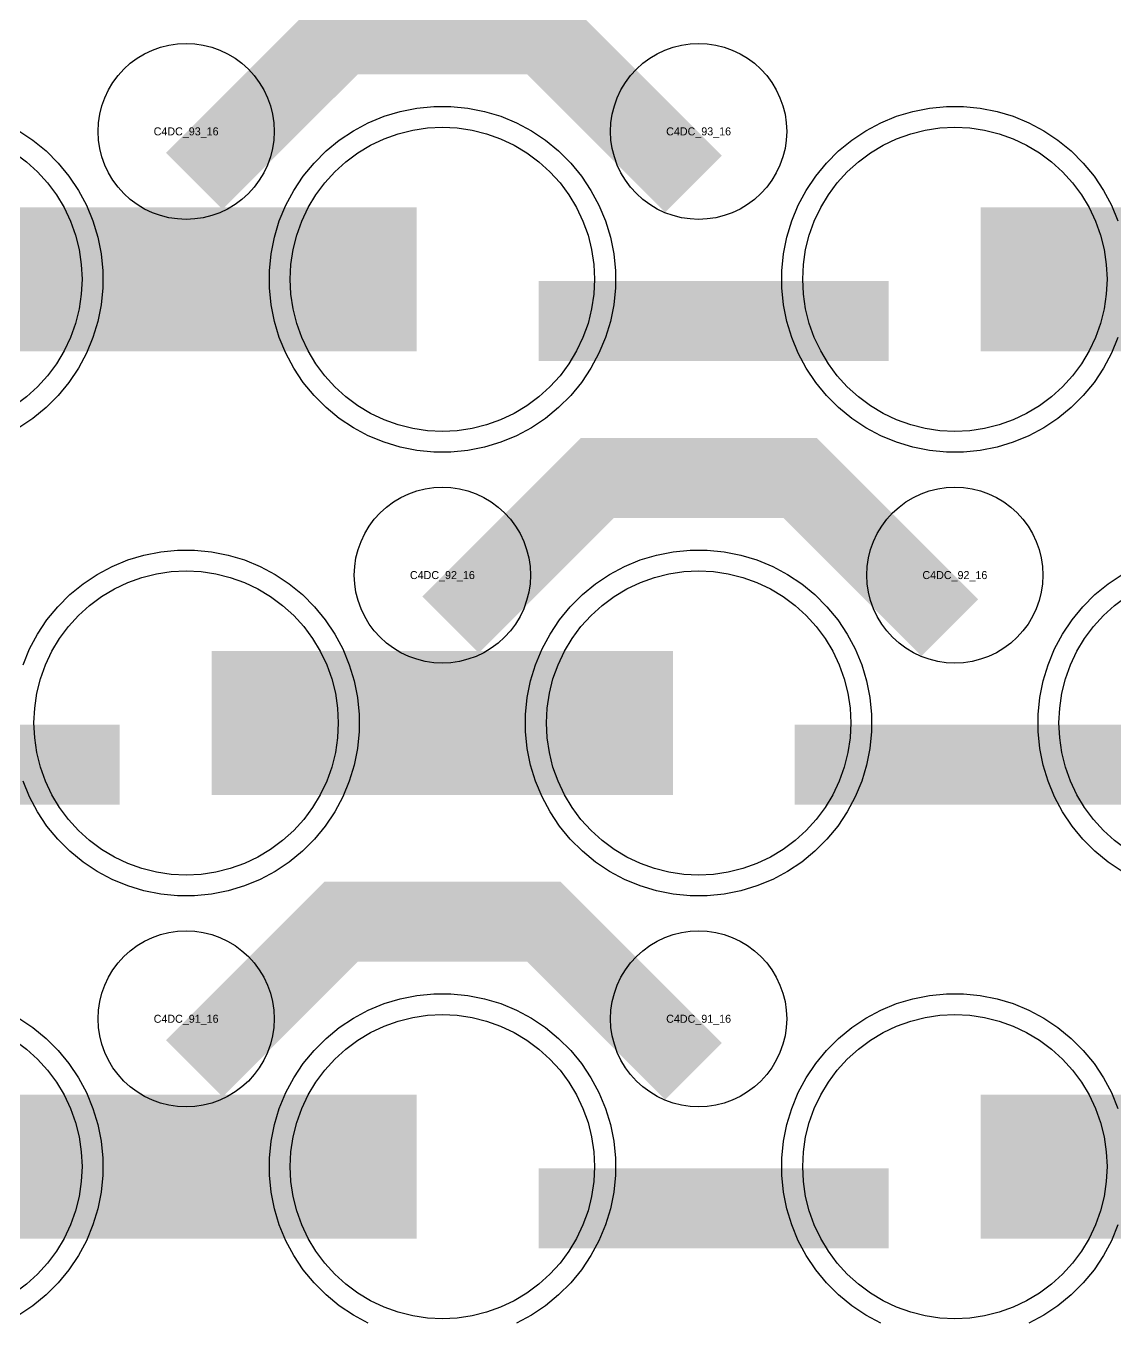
# Model space of a CAD drawing. Extents: x -11880 to 11880, y -14992 to 14992.
# Drawn here: x -6930 to -6590, y -2278.8 to -1874 of the extents above; entities that cross this region are included whole.
import ezdxf
from ezdxf.enums import TextEntityAlignment as Align

# ---------------------------------------------------------------- set-up
doc = ezdxf.new("R2010")
doc.units = 0
doc.header["$MEASUREMENT"] = 0
for name, color, linetype in [('GDS_775_DT_237', 138, 'CONTINUOUS'), ('RDL1_FS', 34, 'CONTINUOUS'), ('RDL_BS', 160, 'CONTINUOUS')]:
    doc.layers.add(name, color=color, linetype=linetype)

msp = doc.modelspace()

# ---------------------------------------------------------------- linework, layer by layer
at = {"layer": 'RDL1_FS'}
for points in [[(-6800, -2000.614), (-6804.657, -2000.385), (-6809.268, -1999.701), (-6813.791, -1998.569), (-6818.181, -1996.997), (-6822.395, -1995.005), (-6826.395, -1992.607), (-6830.14, -1989.829), (-6833.594, -1986.699), (-6836.724, -1983.245), (-6839.502, -1979.5), (-6841.9, -1975.5), (-6843.892, -1971.286), (-6845.464, -1966.896), (-6846.596, -1962.373), (-6847.28, -1957.762), (-6847.509, -1953.105), (-6847.28, -1948.448), (-6846.596, -1943.837), (-6845.464, -1939.314), (-6843.892, -1934.924), (-6841.9, -1930.71), (-6839.502, -1926.71), (-6836.724, -1922.965), (-6833.594, -1919.511), (-6830.14, -1916.381), (-6826.395, -1913.603), (-6822.395, -1911.205), (-6818.181, -1909.213), (-6813.791, -1907.641), (-6809.268, -1906.509), (-6804.657, -1905.825), (-6800, -1905.596), (-6795.343, -1905.825), (-6790.732, -1906.509), (-6786.209, -1907.641), (-6781.819, -1909.213), (-6777.605, -1911.205), (-6773.605, -1913.603), (-6769.86, -1916.381), (-6766.406, -1919.511), (-6763.276, -1922.965), (-6760.498, -1926.71), (-6758.1, -1930.71), (-6756.108, -1934.924), (-6754.536, -1939.314), (-6753.404, -1943.837), (-6752.72, -1948.448), (-6752.491, -1953.105), (-6752.72, -1957.762), (-6753.404, -1962.373), (-6754.536, -1966.896), (-6756.108, -1971.286), (-6758.1, -1975.5), (-6760.498, -1979.5), (-6763.276, -1983.245), (-6766.406, -1986.699), (-6769.86, -1989.829), (-6773.605, -1992.607), (-6777.605, -1995.005), (-6781.819, -1996.997), (-6786.209, -1998.569), (-6790.732, -1999.701), (-6795.343, -2000.385)], [(-6640, -2000.614), (-6644.657, -2000.385), (-6649.268, -1999.701), (-6653.791, -1998.569), (-6658.181, -1996.997), (-6662.395, -1995.005), (-6666.395, -1992.607), (-6670.14, -1989.829), (-6673.594, -1986.699), (-6676.724, -1983.245), (-6679.502, -1979.5), (-6681.9, -1975.5), (-6683.892, -1971.286), (-6685.464, -1966.896), (-6686.596, -1962.373), (-6687.28, -1957.762), (-6687.509, -1953.105), (-6687.28, -1948.448), (-6686.596, -1943.837), (-6685.464, -1939.314), (-6683.892, -1934.924), (-6681.9, -1930.71), (-6679.502, -1926.71), (-6676.724, -1922.965), (-6673.594, -1919.511), (-6670.14, -1916.381), (-6666.395, -1913.603), (-6662.395, -1911.205), (-6658.181, -1909.213), (-6653.791, -1907.641), (-6649.268, -1906.509), (-6644.657, -1905.825), (-6640, -1905.596), (-6635.343, -1905.825), (-6630.732, -1906.509), (-6626.209, -1907.641), (-6621.819, -1909.213), (-6617.605, -1911.205), (-6613.605, -1913.603), (-6609.86, -1916.381), (-6606.406, -1919.511), (-6603.276, -1922.965), (-6600.498, -1926.71), (-6598.1, -1930.71), (-6596.108, -1934.924), (-6594.536, -1939.314), (-6593.404, -1943.837), (-6592.72, -1948.448), (-6592.491, -1953.105), (-6592.72, -1957.762), (-6593.404, -1962.373), (-6594.536, -1966.896), (-6596.108, -1971.286), (-6598.1, -1975.5), (-6600.498, -1979.5), (-6603.276, -1983.245), (-6606.406, -1986.699), (-6609.86, -1989.829), (-6613.605, -1992.607), (-6617.605, -1995.005), (-6621.819, -1996.997), (-6626.209, -1998.569), (-6630.732, -1999.701), (-6635.343, -2000.385)], [(-6880, -2139.179), (-6884.657, -2138.95), (-6889.268, -2138.266), (-6893.791, -2137.134), (-6898.181, -2135.562), (-6902.395, -2133.57), (-6906.395, -2131.172), (-6910.14, -2128.394), (-6913.594, -2125.264), (-6916.724, -2121.81), (-6919.502, -2118.065), (-6921.9, -2114.065), (-6923.892, -2109.851), (-6925.464, -2105.461), (-6926.596, -2100.938), (-6927.28, -2096.327), (-6927.509, -2091.67), (-6927.28, -2087.013), (-6926.596, -2082.402), (-6925.464, -2077.879), (-6923.892, -2073.489), (-6921.9, -2069.275), (-6919.502, -2065.275), (-6916.724, -2061.53), (-6913.594, -2058.076), (-6910.14, -2054.946), (-6906.395, -2052.168), (-6902.395, -2049.77), (-6898.181, -2047.778), (-6893.791, -2046.206), (-6889.268, -2045.074), (-6884.657, -2044.39), (-6880, -2044.161), (-6875.343, -2044.39), (-6870.732, -2045.074), (-6866.209, -2046.206), (-6861.819, -2047.778), (-6857.605, -2049.77), (-6853.605, -2052.168), (-6849.86, -2054.946), (-6846.406, -2058.076), (-6843.276, -2061.53), (-6840.498, -2065.275), (-6838.1, -2069.275), (-6836.108, -2073.489), (-6834.536, -2077.879), (-6833.404, -2082.402), (-6832.72, -2087.013), (-6832.491, -2091.67), (-6832.72, -2096.327), (-6833.404, -2100.938), (-6834.536, -2105.461), (-6836.108, -2109.851), (-6838.1, -2114.065), (-6840.498, -2118.065), (-6843.276, -2121.81), (-6846.406, -2125.264), (-6849.86, -2128.394), (-6853.605, -2131.172), (-6857.605, -2133.57), (-6861.819, -2135.562), (-6866.209, -2137.134), (-6870.732, -2138.266), (-6875.343, -2138.95)], [(-6720, -2139.179), (-6724.657, -2138.95), (-6729.268, -2138.266), (-6733.791, -2137.134), (-6738.181, -2135.562), (-6742.395, -2133.57), (-6746.395, -2131.172), (-6750.14, -2128.394), (-6753.594, -2125.264), (-6756.724, -2121.81), (-6759.502, -2118.065), (-6761.9, -2114.065), (-6763.892, -2109.851), (-6765.464, -2105.461), (-6766.596, -2100.938), (-6767.28, -2096.327), (-6767.509, -2091.67), (-6767.28, -2087.013), (-6766.596, -2082.402), (-6765.464, -2077.879), (-6763.892, -2073.489), (-6761.9, -2069.275), (-6759.502, -2065.275), (-6756.724, -2061.53), (-6753.594, -2058.076), (-6750.14, -2054.946), (-6746.395, -2052.168), (-6742.395, -2049.77), (-6738.181, -2047.778), (-6733.791, -2046.206), (-6729.268, -2045.074), (-6724.657, -2044.39), (-6720, -2044.161), (-6715.343, -2044.39), (-6710.732, -2045.074), (-6706.209, -2046.206), (-6701.819, -2047.778), (-6697.605, -2049.77), (-6693.605, -2052.168), (-6689.86, -2054.946), (-6686.406, -2058.076), (-6683.276, -2061.53), (-6680.498, -2065.275), (-6678.1, -2069.275), (-6676.108, -2073.489), (-6674.536, -2077.879), (-6673.404, -2082.402), (-6672.72, -2087.013), (-6672.491, -2091.67), (-6672.72, -2096.327), (-6673.404, -2100.938), (-6674.536, -2105.461), (-6676.108, -2109.851), (-6678.1, -2114.065), (-6680.498, -2118.065), (-6683.276, -2121.81), (-6686.406, -2125.264), (-6689.86, -2128.394), (-6693.605, -2131.172), (-6697.605, -2133.57), (-6701.819, -2135.562), (-6706.209, -2137.134), (-6710.732, -2138.266), (-6715.343, -2138.95)]]:
    msp.add_lwpolyline(points, close=True, dxfattribs=at)
for points in [[(-6933.605, -1913.603), (-6929.86, -1916.381), (-6926.406, -1919.511), (-6923.276, -1922.965), (-6920.498, -1926.71), (-6918.1, -1930.71), (-6916.108, -1934.924), (-6914.536, -1939.314), (-6913.404, -1943.837), (-6912.72, -1948.448), (-6912.491, -1953.105), (-6912.72, -1957.762), (-6913.404, -1962.373), (-6914.536, -1966.896), (-6916.108, -1971.286), (-6918.1, -1975.5), (-6920.498, -1979.5), (-6923.276, -1983.245), (-6926.406, -1986.699), (-6929.86, -1989.829), (-6933.605, -1992.607)], [(-6586.395, -2131.172), (-6590.14, -2128.394), (-6593.594, -2125.264), (-6596.724, -2121.81), (-6599.502, -2118.065), (-6601.9, -2114.065), (-6603.892, -2109.851), (-6605.464, -2105.461), (-6606.596, -2100.938), (-6607.28, -2096.327), (-6607.509, -2091.67), (-6607.28, -2087.013), (-6606.596, -2082.402), (-6605.464, -2077.879), (-6603.892, -2073.489), (-6601.9, -2069.275), (-6599.502, -2065.275), (-6596.724, -2061.53), (-6593.594, -2058.076), (-6590.14, -2054.946), (-6586.395, -2052.168)]]:
    msp.add_lwpolyline(points, dxfattribs=at)
for points in [[(-6951.998, -1953.105, 45, 45, 0), (-6879.998, -1953.105, 45, 45, 0)], [(-6879.998, -1953.105, 45, 45, 0), (-6807.998, -1953.105, 45, 45, 0)], [(-6631.998, -1953.105, 45, 45, 0), (-6559.998, -1953.105, 45, 45, 0)], [(-6871.998, -2091.67, 45, 45, 0), (-6799.998, -2091.67, 45, 45, 0)], [(-6799.998, -2091.67, 45, 45, 0), (-6727.998, -2091.67, 45, 45, 0)]]:
    msp.add_lwpolyline(points, format="xyseb", dxfattribs=at)
at = {"layer": 'RDL1_FS', "color": 11, "true_color": 0xf27172}
for points in [[(-6800, -2277.744), (-6804.657, -2277.515), (-6809.268, -2276.831), (-6813.791, -2275.699), (-6818.181, -2274.127), (-6822.395, -2272.135), (-6826.395, -2269.737), (-6830.14, -2266.959), (-6833.594, -2263.829), (-6836.724, -2260.375), (-6839.502, -2256.63), (-6841.9, -2252.63), (-6843.892, -2248.416), (-6845.464, -2244.026), (-6846.596, -2239.503), (-6847.28, -2234.892), (-6847.509, -2230.235), (-6847.28, -2225.578), (-6846.596, -2220.967), (-6845.464, -2216.444), (-6843.892, -2212.054), (-6841.9, -2207.84), (-6839.502, -2203.84), (-6836.724, -2200.095), (-6833.594, -2196.641), (-6830.14, -2193.511), (-6826.395, -2190.733), (-6822.395, -2188.335), (-6818.181, -2186.343), (-6813.791, -2184.771), (-6809.268, -2183.639), (-6804.657, -2182.955), (-6800, -2182.726), (-6795.343, -2182.955), (-6790.732, -2183.639), (-6786.209, -2184.771), (-6781.819, -2186.343), (-6777.605, -2188.335), (-6773.605, -2190.733), (-6769.86, -2193.511), (-6766.406, -2196.641), (-6763.276, -2200.095), (-6760.498, -2203.84), (-6758.1, -2207.84), (-6756.108, -2212.054), (-6754.536, -2216.444), (-6753.404, -2220.967), (-6752.72, -2225.578), (-6752.491, -2230.235), (-6752.72, -2234.892), (-6753.404, -2239.503), (-6754.536, -2244.026), (-6756.108, -2248.416), (-6758.1, -2252.63), (-6760.498, -2256.63), (-6763.276, -2260.375), (-6766.406, -2263.829), (-6769.86, -2266.959), (-6773.605, -2269.737), (-6777.605, -2272.135), (-6781.819, -2274.127), (-6786.209, -2275.699), (-6790.732, -2276.831), (-6795.343, -2277.515)], [(-6640, -2277.744), (-6644.657, -2277.515), (-6649.268, -2276.831), (-6653.791, -2275.699), (-6658.181, -2274.127), (-6662.395, -2272.135), (-6666.395, -2269.737), (-6670.14, -2266.959), (-6673.594, -2263.829), (-6676.724, -2260.375), (-6679.502, -2256.63), (-6681.9, -2252.63), (-6683.892, -2248.416), (-6685.464, -2244.026), (-6686.596, -2239.503), (-6687.28, -2234.892), (-6687.509, -2230.235), (-6687.28, -2225.578), (-6686.596, -2220.967), (-6685.464, -2216.444), (-6683.892, -2212.054), (-6681.9, -2207.84), (-6679.502, -2203.84), (-6676.724, -2200.095), (-6673.594, -2196.641), (-6670.14, -2193.511), (-6666.395, -2190.733), (-6662.395, -2188.335), (-6658.181, -2186.343), (-6653.791, -2184.771), (-6649.268, -2183.639), (-6644.657, -2182.955), (-6640, -2182.726), (-6635.343, -2182.955), (-6630.732, -2183.639), (-6626.209, -2184.771), (-6621.819, -2186.343), (-6617.605, -2188.335), (-6613.605, -2190.733), (-6609.86, -2193.511), (-6606.406, -2196.641), (-6603.276, -2200.095), (-6600.498, -2203.84), (-6598.1, -2207.84), (-6596.108, -2212.054), (-6594.536, -2216.444), (-6593.404, -2220.967), (-6592.72, -2225.578), (-6592.491, -2230.235), (-6592.72, -2234.892), (-6593.404, -2239.503), (-6594.536, -2244.026), (-6596.108, -2248.416), (-6598.1, -2252.63), (-6600.498, -2256.63), (-6603.276, -2260.375), (-6606.406, -2263.829), (-6609.86, -2266.959), (-6613.605, -2269.737), (-6617.605, -2272.135), (-6621.819, -2274.127), (-6626.209, -2275.699), (-6630.732, -2276.831), (-6635.343, -2277.515)]]:
    msp.add_lwpolyline(points, close=True, dxfattribs=at)
msp.add_lwpolyline([(-6933.605, -2190.733), (-6929.86, -2193.511), (-6926.406, -2196.641), (-6923.276, -2200.095), (-6920.498, -2203.84), (-6918.1, -2207.84), (-6916.108, -2212.054), (-6914.536, -2216.444), (-6913.404, -2220.967), (-6912.72, -2225.578), (-6912.491, -2230.235), (-6912.72, -2234.892), (-6913.404, -2239.503), (-6914.536, -2244.026), (-6916.108, -2248.416), (-6918.1, -2252.63), (-6920.498, -2256.63), (-6923.276, -2260.375), (-6926.406, -2263.829), (-6929.86, -2266.959), (-6933.605, -2269.737)], dxfattribs=at)
for points in [[(-6951.998, -2230.235, 45, 45, 0), (-6879.998, -2230.235, 45, 45, 0)], [(-6879.998, -2230.235, 45, 45, 0), (-6807.998, -2230.235, 45, 45, 0)], [(-6631.998, -2230.235, 45, 45, 0), (-6559.998, -2230.235, 45, 45, 0)]]:
    msp.add_lwpolyline(points, format="xyseb", dxfattribs=at)
at = {"layer": 'RDL_BS'}
for points in [[(-6877.438, -1922.419, 25, 25, 0), (-6831.623, -1876.604, 25, 25, 0), (-6798.07, -1876.604, 25, 25, 0)], [(-6721.599, -1923.318, 25, 25, 0), (-6768.313, -1876.604, 25, 25, 0), (-6798.071, -1876.604, 25, 25, 0)], [(-6769.984, -1966.118, 25, 25, 0), (-6660.719, -1966.118, 25, 25, 0)], [(-6797.438, -2060.984, 25, 25, 0), (-6751.623, -2015.169, 25, 25, 0), (-6718.07, -2015.169, 25, 25, 0)], [(-6641.599, -2061.883, 25, 25, 0), (-6688.313, -2015.169, 25, 25, 0), (-6718.071, -2015.169, 25, 25, 0)], [(-7009.984, -2104.683, 25, 25, 0), (-6900.719, -2104.683, 25, 25, 0)], [(-6689.984, -2104.683, 25, 25, 0), (-6580.719, -2104.683, 25, 25, 0)], [(-6877.438, -2199.549, 25, 25, 0), (-6831.623, -2153.734, 25, 25, 0), (-6798.07, -2153.734, 25, 25, 0)], [(-6721.599, -2200.448, 25, 25, 0), (-6768.313, -2153.734, 25, 25, 0), (-6798.071, -2153.734, 25, 25, 0)]]:
    msp.add_lwpolyline(points, format="xyseb", dxfattribs=at)
for points in [[(-6880, -1934.411), (-6882.693, -1934.279), (-6885.365, -1933.883), (-6887.984, -1933.226), (-6890.519, -1932.319), (-6892.956, -1931.167), (-6895.28, -1929.774), (-6897.443, -1928.171), (-6899.442, -1926.359), (-6901.254, -1924.36), (-6902.857, -1922.197), (-6904.25, -1919.873), (-6905.402, -1917.436), (-6906.309, -1914.901), (-6906.966, -1912.282), (-6907.362, -1909.61), (-6907.494, -1906.917), (-6907.362, -1904.224), (-6906.966, -1901.552), (-6906.309, -1898.933), (-6905.402, -1896.398), (-6904.25, -1893.961), (-6902.857, -1891.637), (-6901.254, -1889.474), (-6899.442, -1887.475), (-6897.443, -1885.663), (-6895.28, -1884.06), (-6892.956, -1882.667), (-6890.519, -1881.515), (-6887.984, -1880.608), (-6885.365, -1879.951), (-6882.693, -1879.555), (-6880, -1879.423), (-6877.307, -1879.555), (-6874.635, -1879.951), (-6872.016, -1880.608), (-6869.481, -1881.515), (-6867.044, -1882.667), (-6864.72, -1884.06), (-6862.557, -1885.663), (-6860.558, -1887.475), (-6858.746, -1889.474), (-6857.143, -1891.637), (-6855.75, -1893.961), (-6854.598, -1896.398), (-6853.691, -1898.933), (-6853.034, -1901.552), (-6852.638, -1904.224), (-6852.506, -1906.917), (-6852.638, -1909.61), (-6853.034, -1912.282), (-6853.691, -1914.901), (-6854.598, -1917.436), (-6855.75, -1919.873), (-6857.143, -1922.197), (-6858.746, -1924.36), (-6860.558, -1926.359), (-6862.557, -1928.171), (-6864.72, -1929.774), (-6867.044, -1931.167), (-6869.481, -1932.319), (-6872.016, -1933.226), (-6874.635, -1933.883), (-6877.307, -1934.279)], [(-6720, -1934.411), (-6722.693, -1934.279), (-6725.365, -1933.883), (-6727.984, -1933.226), (-6730.519, -1932.319), (-6732.956, -1931.167), (-6735.28, -1929.774), (-6737.443, -1928.171), (-6739.442, -1926.359), (-6741.254, -1924.36), (-6742.857, -1922.197), (-6744.25, -1919.873), (-6745.402, -1917.436), (-6746.309, -1914.901), (-6746.966, -1912.282), (-6747.362, -1909.61), (-6747.494, -1906.917), (-6747.362, -1904.224), (-6746.966, -1901.552), (-6746.309, -1898.933), (-6745.402, -1896.398), (-6744.25, -1893.961), (-6742.857, -1891.637), (-6741.254, -1889.474), (-6739.442, -1887.475), (-6737.443, -1885.663), (-6735.28, -1884.06), (-6732.956, -1882.667), (-6730.519, -1881.515), (-6727.984, -1880.608), (-6725.365, -1879.951), (-6722.693, -1879.555), (-6720, -1879.423), (-6717.307, -1879.555), (-6714.635, -1879.951), (-6712.016, -1880.608), (-6709.481, -1881.515), (-6707.044, -1882.667), (-6704.72, -1884.06), (-6702.557, -1885.663), (-6700.558, -1887.475), (-6698.746, -1889.474), (-6697.143, -1891.637), (-6695.75, -1893.961), (-6694.598, -1896.398), (-6693.691, -1898.933), (-6693.034, -1901.552), (-6692.638, -1904.224), (-6692.506, -1906.917), (-6692.638, -1909.61), (-6693.034, -1912.282), (-6693.691, -1914.901), (-6694.598, -1917.436), (-6695.75, -1919.873), (-6697.143, -1922.197), (-6698.746, -1924.36), (-6700.558, -1926.359), (-6702.557, -1928.171), (-6704.72, -1929.774), (-6707.044, -1931.167), (-6709.481, -1932.319), (-6712.016, -1933.226), (-6714.635, -1933.883), (-6717.307, -1934.279)], [(-6802.644, -2007.105), (-6807.938, -2006.588), (-6813.165, -2005.542), (-6818.205, -2004.011), (-6823.115, -2001.98), (-6827.777, -1999.488), (-6832.191, -1996.541), (-6836.292, -1993.179), (-6840.074, -1989.397), (-6843.436, -1985.296), (-6846.383, -1980.882), (-6848.875, -1976.22), (-6850.906, -1971.31), (-6852.437, -1966.27), (-6853.483, -1961.043), (-6854, -1955.749), (-6854, -1950.461), (-6853.483, -1945.167), (-6852.437, -1939.94), (-6850.906, -1934.9), (-6848.875, -1929.99), (-6846.383, -1925.328), (-6843.436, -1920.914), (-6840.074, -1916.813), (-6836.292, -1913.031), (-6832.191, -1909.669), (-6827.777, -1906.722), (-6823.115, -1904.23), (-6818.205, -1902.199), (-6813.165, -1900.668), (-6807.938, -1899.622), (-6802.644, -1899.105), (-6797.356, -1899.105), (-6792.062, -1899.622), (-6786.835, -1900.668), (-6781.795, -1902.199), (-6776.885, -1904.23), (-6772.223, -1906.722), (-6767.809, -1909.669), (-6763.708, -1913.031), (-6759.926, -1916.813), (-6756.564, -1920.914), (-6753.617, -1925.328), (-6751.125, -1929.99), (-6749.094, -1934.9), (-6747.563, -1939.94), (-6746.517, -1945.167), (-6746, -1950.461), (-6746, -1955.749), (-6746.517, -1961.043), (-6747.563, -1966.27), (-6749.094, -1971.31), (-6751.125, -1976.22), (-6753.617, -1980.882), (-6756.564, -1985.296), (-6759.926, -1989.397), (-6763.708, -1993.179), (-6767.809, -1996.541), (-6772.223, -1999.488), (-6776.885, -2001.98), (-6781.795, -2004.011), (-6786.835, -2005.542), (-6792.062, -2006.588), (-6797.356, -2007.105)], [(-6800, -2072.976), (-6802.693, -2072.844), (-6805.365, -2072.448), (-6807.984, -2071.791), (-6810.519, -2070.884), (-6812.956, -2069.732), (-6815.28, -2068.339), (-6817.443, -2066.736), (-6819.442, -2064.924), (-6821.254, -2062.925), (-6822.857, -2060.762), (-6824.25, -2058.438), (-6825.402, -2056.001), (-6826.309, -2053.466), (-6826.966, -2050.847), (-6827.362, -2048.175), (-6827.494, -2045.482), (-6827.362, -2042.789), (-6826.966, -2040.117), (-6826.309, -2037.498), (-6825.402, -2034.963), (-6824.25, -2032.526), (-6822.857, -2030.202), (-6821.254, -2028.039), (-6819.442, -2026.04), (-6817.443, -2024.228), (-6815.28, -2022.625), (-6812.956, -2021.232), (-6810.519, -2020.08), (-6807.984, -2019.173), (-6805.365, -2018.516), (-6802.693, -2018.12), (-6800, -2017.988), (-6797.307, -2018.12), (-6794.635, -2018.516), (-6792.016, -2019.173), (-6789.481, -2020.08), (-6787.044, -2021.232), (-6784.72, -2022.625), (-6782.557, -2024.228), (-6780.558, -2026.04), (-6778.746, -2028.039), (-6777.143, -2030.202), (-6775.75, -2032.526), (-6774.598, -2034.963), (-6773.691, -2037.498), (-6773.034, -2040.117), (-6772.638, -2042.789), (-6772.506, -2045.482), (-6772.638, -2048.175), (-6773.034, -2050.847), (-6773.691, -2053.466), (-6774.598, -2056.001), (-6775.75, -2058.438), (-6777.143, -2060.762), (-6778.746, -2062.925), (-6780.558, -2064.924), (-6782.557, -2066.736), (-6784.72, -2068.339), (-6787.044, -2069.732), (-6789.481, -2070.884), (-6792.016, -2071.791), (-6794.635, -2072.448), (-6797.307, -2072.844)], [(-6640, -2072.976), (-6642.693, -2072.844), (-6645.365, -2072.448), (-6647.984, -2071.791), (-6650.519, -2070.884), (-6652.956, -2069.732), (-6655.28, -2068.339), (-6657.443, -2066.736), (-6659.442, -2064.924), (-6661.254, -2062.925), (-6662.857, -2060.762), (-6664.25, -2058.438), (-6665.402, -2056.001), (-6666.309, -2053.466), (-6666.966, -2050.847), (-6667.362, -2048.175), (-6667.494, -2045.482), (-6667.362, -2042.789), (-6666.966, -2040.117), (-6666.309, -2037.498), (-6665.402, -2034.963), (-6664.25, -2032.526), (-6662.857, -2030.202), (-6661.254, -2028.039), (-6659.442, -2026.04), (-6657.443, -2024.228), (-6655.28, -2022.625), (-6652.956, -2021.232), (-6650.519, -2020.08), (-6647.984, -2019.173), (-6645.365, -2018.516), (-6642.693, -2018.12), (-6640, -2017.988), (-6637.307, -2018.12), (-6634.635, -2018.516), (-6632.016, -2019.173), (-6629.481, -2020.08), (-6627.044, -2021.232), (-6624.72, -2022.625), (-6622.557, -2024.228), (-6620.558, -2026.04), (-6618.746, -2028.039), (-6617.143, -2030.202), (-6615.75, -2032.526), (-6614.598, -2034.963), (-6613.691, -2037.498), (-6613.034, -2040.117), (-6612.638, -2042.789), (-6612.506, -2045.482), (-6612.638, -2048.175), (-6613.034, -2050.847), (-6613.691, -2053.466), (-6614.598, -2056.001), (-6615.75, -2058.438), (-6617.143, -2060.762), (-6618.746, -2062.925), (-6620.558, -2064.924), (-6622.557, -2066.736), (-6624.72, -2068.339), (-6627.044, -2069.732), (-6629.481, -2070.884), (-6632.016, -2071.791), (-6634.635, -2072.448), (-6637.307, -2072.844)], [(-6722.644, -2145.67), (-6727.938, -2145.153), (-6733.165, -2144.107), (-6738.205, -2142.576), (-6743.115, -2140.545), (-6747.777, -2138.053), (-6752.191, -2135.106), (-6756.292, -2131.744), (-6760.074, -2127.962), (-6763.436, -2123.861), (-6766.383, -2119.447), (-6768.875, -2114.785), (-6770.906, -2109.875), (-6772.437, -2104.835), (-6773.483, -2099.608), (-6774, -2094.314), (-6774, -2089.026), (-6773.483, -2083.732), (-6772.437, -2078.505), (-6770.906, -2073.465), (-6768.875, -2068.555), (-6766.383, -2063.893), (-6763.436, -2059.479), (-6760.074, -2055.378), (-6756.292, -2051.596), (-6752.191, -2048.234), (-6747.777, -2045.287), (-6743.115, -2042.795), (-6738.205, -2040.764), (-6733.165, -2039.233), (-6727.938, -2038.187), (-6722.644, -2037.67), (-6717.356, -2037.67), (-6712.062, -2038.187), (-6706.835, -2039.233), (-6701.795, -2040.764), (-6696.885, -2042.795), (-6692.223, -2045.287), (-6687.809, -2048.234), (-6683.708, -2051.596), (-6679.926, -2055.378), (-6676.564, -2059.479), (-6673.617, -2063.893), (-6671.125, -2068.555), (-6669.094, -2073.465), (-6667.563, -2078.505), (-6666.517, -2083.732), (-6666, -2089.026), (-6666, -2094.314), (-6666.517, -2099.608), (-6667.563, -2104.835), (-6669.094, -2109.875), (-6671.125, -2114.785), (-6673.617, -2119.447), (-6676.564, -2123.861), (-6679.926, -2127.962), (-6683.708, -2131.744), (-6687.809, -2135.106), (-6692.223, -2138.053), (-6696.885, -2140.545), (-6701.795, -2142.576), (-6706.835, -2144.107), (-6712.062, -2145.153), (-6717.356, -2145.67)], [(-6880, -2211.541), (-6882.693, -2211.409), (-6885.365, -2211.013), (-6887.984, -2210.356), (-6890.519, -2209.449), (-6892.956, -2208.297), (-6895.28, -2206.904), (-6897.443, -2205.301), (-6899.442, -2203.489), (-6901.254, -2201.49), (-6902.857, -2199.327), (-6904.25, -2197.003), (-6905.402, -2194.566), (-6906.309, -2192.031), (-6906.966, -2189.412), (-6907.362, -2186.74), (-6907.494, -2184.047), (-6907.362, -2181.354), (-6906.966, -2178.682), (-6906.309, -2176.063), (-6905.402, -2173.528), (-6904.25, -2171.091), (-6902.857, -2168.767), (-6901.254, -2166.604), (-6899.442, -2164.605), (-6897.443, -2162.793), (-6895.28, -2161.19), (-6892.956, -2159.797), (-6890.519, -2158.645), (-6887.984, -2157.738), (-6885.365, -2157.081), (-6882.693, -2156.685), (-6880, -2156.553), (-6877.307, -2156.685), (-6874.635, -2157.081), (-6872.016, -2157.738), (-6869.481, -2158.645), (-6867.044, -2159.797), (-6864.72, -2161.19), (-6862.557, -2162.793), (-6860.558, -2164.605), (-6858.746, -2166.604), (-6857.143, -2168.767), (-6855.75, -2171.091), (-6854.598, -2173.528), (-6853.691, -2176.063), (-6853.034, -2178.682), (-6852.638, -2181.354), (-6852.506, -2184.047), (-6852.638, -2186.74), (-6853.034, -2189.412), (-6853.691, -2192.031), (-6854.598, -2194.566), (-6855.75, -2197.003), (-6857.143, -2199.327), (-6858.746, -2201.49), (-6860.558, -2203.489), (-6862.557, -2205.301), (-6864.72, -2206.904), (-6867.044, -2208.297), (-6869.481, -2209.449), (-6872.016, -2210.356), (-6874.635, -2211.013), (-6877.307, -2211.409)], [(-6720, -2211.541), (-6722.693, -2211.409), (-6725.365, -2211.013), (-6727.984, -2210.356), (-6730.519, -2209.449), (-6732.956, -2208.297), (-6735.28, -2206.904), (-6737.443, -2205.301), (-6739.442, -2203.489), (-6741.254, -2201.49), (-6742.857, -2199.327), (-6744.25, -2197.003), (-6745.402, -2194.566), (-6746.309, -2192.031), (-6746.966, -2189.412), (-6747.362, -2186.74), (-6747.494, -2184.047), (-6747.362, -2181.354), (-6746.966, -2178.682), (-6746.309, -2176.063), (-6745.402, -2173.528), (-6744.25, -2171.091), (-6742.857, -2168.767), (-6741.254, -2166.604), (-6739.442, -2164.605), (-6737.443, -2162.793), (-6735.28, -2161.19), (-6732.956, -2159.797), (-6730.519, -2158.645), (-6727.984, -2157.738), (-6725.365, -2157.081), (-6722.693, -2156.685), (-6720, -2156.553), (-6717.307, -2156.685), (-6714.635, -2157.081), (-6712.016, -2157.738), (-6709.481, -2158.645), (-6707.044, -2159.797), (-6704.72, -2161.19), (-6702.557, -2162.793), (-6700.558, -2164.605), (-6698.746, -2166.604), (-6697.143, -2168.767), (-6695.75, -2171.091), (-6694.598, -2173.528), (-6693.691, -2176.063), (-6693.034, -2178.682), (-6692.638, -2181.354), (-6692.506, -2184.047), (-6692.638, -2186.74), (-6693.034, -2189.412), (-6693.691, -2192.031), (-6694.598, -2194.566), (-6695.75, -2197.003), (-6697.143, -2199.327), (-6698.746, -2201.49), (-6700.558, -2203.489), (-6702.557, -2205.301), (-6704.72, -2206.904), (-6707.044, -2208.297), (-6709.481, -2209.449), (-6712.016, -2210.356), (-6714.635, -2211.013), (-6717.307, -2211.409)]]:
    msp.add_lwpolyline(points, close=True, dxfattribs=at)
for points in [[(-6589.094, -1971.31), (-6591.125, -1976.22), (-6593.617, -1980.882), (-6596.564, -1985.296), (-6599.926, -1989.397), (-6603.708, -1993.179), (-6607.809, -1996.541), (-6612.223, -1999.488), (-6616.885, -2001.98), (-6621.795, -2004.011), (-6626.835, -2005.542), (-6632.062, -2006.588), (-6637.356, -2007.105), (-6642.644, -2007.105), (-6647.938, -2006.588), (-6653.165, -2005.542), (-6658.205, -2004.011), (-6663.115, -2001.98), (-6667.777, -1999.488), (-6672.191, -1996.541), (-6676.292, -1993.179), (-6680.074, -1989.397), (-6683.436, -1985.296), (-6686.383, -1980.882), (-6688.875, -1976.22), (-6690.906, -1971.31), (-6692.437, -1966.27), (-6693.483, -1961.043), (-6694, -1955.749), (-6694, -1950.461), (-6693.483, -1945.167), (-6692.437, -1939.94), (-6690.906, -1934.9), (-6688.875, -1929.99), (-6686.383, -1925.328), (-6683.436, -1920.914), (-6680.074, -1916.813), (-6676.292, -1913.031), (-6672.191, -1909.669), (-6667.777, -1906.722), (-6663.115, -1904.23), (-6658.205, -1902.199), (-6653.165, -1900.668), (-6647.938, -1899.622), (-6642.644, -1899.105), (-6637.356, -1899.105), (-6632.062, -1899.622), (-6626.835, -1900.668), (-6621.795, -1902.199), (-6616.885, -1904.23), (-6612.223, -1906.722), (-6607.809, -1909.669), (-6603.708, -1913.031), (-6599.926, -1916.813), (-6596.564, -1920.914), (-6593.617, -1925.328), (-6591.125, -1929.99), (-6589.094, -1934.9)], [(-6932.223, -1906.722), (-6927.809, -1909.669), (-6923.708, -1913.031), (-6919.926, -1916.813), (-6916.564, -1920.914), (-6913.617, -1925.328), (-6911.125, -1929.99), (-6909.094, -1934.9), (-6907.563, -1939.94), (-6906.517, -1945.167), (-6906, -1950.461), (-6906, -1955.749), (-6906.517, -1961.043), (-6907.563, -1966.27), (-6909.094, -1971.31), (-6911.125, -1976.22), (-6913.617, -1980.882), (-6916.564, -1985.296), (-6919.926, -1989.397), (-6923.708, -1993.179), (-6927.809, -1996.541), (-6932.223, -1999.488)], [(-6930.906, -2073.465), (-6928.875, -2068.555), (-6926.383, -2063.893), (-6923.436, -2059.479), (-6920.074, -2055.378), (-6916.292, -2051.596), (-6912.191, -2048.234), (-6907.777, -2045.287), (-6903.115, -2042.795), (-6898.205, -2040.764), (-6893.165, -2039.233), (-6887.938, -2038.187), (-6882.644, -2037.67), (-6877.356, -2037.67), (-6872.062, -2038.187), (-6866.835, -2039.233), (-6861.795, -2040.764), (-6856.885, -2042.795), (-6852.223, -2045.287), (-6847.809, -2048.234), (-6843.708, -2051.596), (-6839.926, -2055.378), (-6836.564, -2059.479), (-6833.617, -2063.893), (-6831.125, -2068.555), (-6829.094, -2073.465), (-6827.563, -2078.505), (-6826.517, -2083.732), (-6826, -2089.026), (-6826, -2094.314), (-6826.517, -2099.608), (-6827.563, -2104.835), (-6829.094, -2109.875), (-6831.125, -2114.785), (-6833.617, -2119.447), (-6836.564, -2123.861), (-6839.926, -2127.962), (-6843.708, -2131.744), (-6847.809, -2135.106), (-6852.223, -2138.053), (-6856.885, -2140.545), (-6861.795, -2142.576), (-6866.835, -2144.107), (-6872.062, -2145.153), (-6877.356, -2145.67), (-6882.644, -2145.67), (-6887.938, -2145.153), (-6893.165, -2144.107), (-6898.205, -2142.576), (-6903.115, -2140.545), (-6907.777, -2138.053), (-6912.191, -2135.106), (-6916.292, -2131.744), (-6920.074, -2127.962), (-6923.436, -2123.861), (-6926.383, -2119.447), (-6928.875, -2114.785), (-6930.906, -2109.875)], [(-6587.777, -2138.053), (-6592.191, -2135.106), (-6596.292, -2131.744), (-6600.074, -2127.962), (-6603.436, -2123.861), (-6606.383, -2119.447), (-6608.875, -2114.785), (-6610.906, -2109.875), (-6612.437, -2104.835), (-6613.483, -2099.608), (-6614, -2094.314), (-6614, -2089.026), (-6613.483, -2083.732), (-6612.437, -2078.505), (-6610.906, -2073.465), (-6608.875, -2068.555), (-6606.383, -2063.893), (-6603.436, -2059.479), (-6600.074, -2055.378), (-6596.292, -2051.596), (-6592.191, -2048.234), (-6587.777, -2045.287)]]:
    msp.add_lwpolyline(points, dxfattribs=at)
at = {"layer": 'RDL_BS', "color": 11, "true_color": 0xf27172}
for points in [[(-6823.115, -2279.11), (-6827.777, -2276.618), (-6832.191, -2273.671), (-6836.292, -2270.309), (-6840.074, -2266.527), (-6843.436, -2262.426), (-6846.383, -2258.012), (-6848.875, -2253.35), (-6850.906, -2248.44), (-6852.437, -2243.4), (-6853.483, -2238.173), (-6854, -2232.879), (-6854, -2227.591), (-6853.483, -2222.297), (-6852.437, -2217.07), (-6850.906, -2212.03), (-6848.875, -2207.12), (-6846.383, -2202.458), (-6843.436, -2198.044), (-6840.074, -2193.943), (-6836.292, -2190.161), (-6832.191, -2186.799), (-6827.777, -2183.852), (-6823.115, -2181.36), (-6818.205, -2179.329), (-6813.165, -2177.798), (-6807.938, -2176.752), (-6802.644, -2176.235), (-6797.356, -2176.235), (-6792.062, -2176.752), (-6786.835, -2177.798), (-6781.795, -2179.329), (-6776.885, -2181.36), (-6772.223, -2183.852), (-6767.809, -2186.799), (-6763.708, -2190.161), (-6759.926, -2193.943), (-6756.564, -2198.044), (-6753.617, -2202.458), (-6751.125, -2207.12), (-6749.094, -2212.03), (-6747.563, -2217.07), (-6746.517, -2222.297), (-6746, -2227.591), (-6746, -2232.879), (-6746.517, -2238.173), (-6747.563, -2243.4), (-6749.094, -2248.44), (-6751.125, -2253.35), (-6753.617, -2258.012), (-6756.564, -2262.426), (-6759.926, -2266.527), (-6763.708, -2270.309), (-6767.809, -2273.671), (-6772.223, -2276.618), (-6776.885, -2279.11)], [(-6663.115, -2279.11), (-6667.777, -2276.618), (-6672.191, -2273.671), (-6676.292, -2270.309), (-6680.074, -2266.527), (-6683.436, -2262.426), (-6686.383, -2258.012), (-6688.875, -2253.35), (-6690.906, -2248.44), (-6692.437, -2243.4), (-6693.483, -2238.173), (-6694, -2232.879), (-6694, -2227.591), (-6693.483, -2222.297), (-6692.437, -2217.07), (-6690.906, -2212.03), (-6688.875, -2207.12), (-6686.383, -2202.458), (-6683.436, -2198.044), (-6680.074, -2193.943), (-6676.292, -2190.161), (-6672.191, -2186.799), (-6667.777, -2183.852), (-6663.115, -2181.36), (-6658.205, -2179.329), (-6653.165, -2177.798), (-6647.938, -2176.752), (-6642.644, -2176.235), (-6637.356, -2176.235), (-6632.062, -2176.752), (-6626.835, -2177.798), (-6621.795, -2179.329), (-6616.885, -2181.36), (-6612.223, -2183.852), (-6607.809, -2186.799), (-6603.708, -2190.161), (-6599.926, -2193.943), (-6596.564, -2198.044), (-6593.617, -2202.458), (-6591.125, -2207.12), (-6589.094, -2212.03)], [(-6932.223, -2183.852), (-6927.809, -2186.799), (-6923.708, -2190.161), (-6919.926, -2193.943), (-6916.564, -2198.044), (-6913.617, -2202.458), (-6911.125, -2207.12), (-6909.094, -2212.03), (-6907.563, -2217.07), (-6906.517, -2222.297), (-6906, -2227.591), (-6906, -2232.879), (-6906.517, -2238.173), (-6907.563, -2243.4), (-6909.094, -2248.44), (-6911.125, -2253.35), (-6913.617, -2258.012), (-6916.564, -2262.426), (-6919.926, -2266.527), (-6923.708, -2270.309), (-6927.809, -2273.671), (-6932.223, -2276.618)], [(-6589.094, -2248.44), (-6591.125, -2253.35), (-6593.617, -2258.012), (-6596.564, -2262.426), (-6599.926, -2266.527), (-6603.708, -2270.309), (-6607.809, -2273.671), (-6612.223, -2276.618), (-6616.885, -2279.11)]]:
    msp.add_lwpolyline(points, dxfattribs=at)
msp.add_lwpolyline([(-6769.984, -2243.248, 25, 25, 0), (-6660.719, -2243.248, 25, 25, 0)], format="xyseb", dxfattribs=at)

# ---------------------------------------------------------------- texts
at = {"layer": 'GDS_775_DT_237'}
for s, p in [('C4DC_93_16', (-6880, -1906.917)), ('C4DC_93_16', (-6880, -1906.917)), ('C4DC_93_16', (-6720, -1906.917)), ('C4DC_93_16', (-6720, -1906.917)), ('C4DC_92_16', (-6800, -2045.482)), ('C4DC_92_16', (-6800, -2045.482)), ('C4DC_92_16', (-6640, -2045.482)), ('C4DC_92_16', (-6640, -2045.482)), ('C4DC_91_16', (-6880, -2184.047)), ('C4DC_91_16', (-6880, -2184.047)), ('C4DC_91_16', (-6720, -2184.047)), ('C4DC_91_16', (-6720, -2184.047))]:
    msp.add_text(s, height=2.5, dxfattribs=at).set_placement(p, align=Align.MIDDLE_CENTER)

doc.saveas('drawing.dxf')
